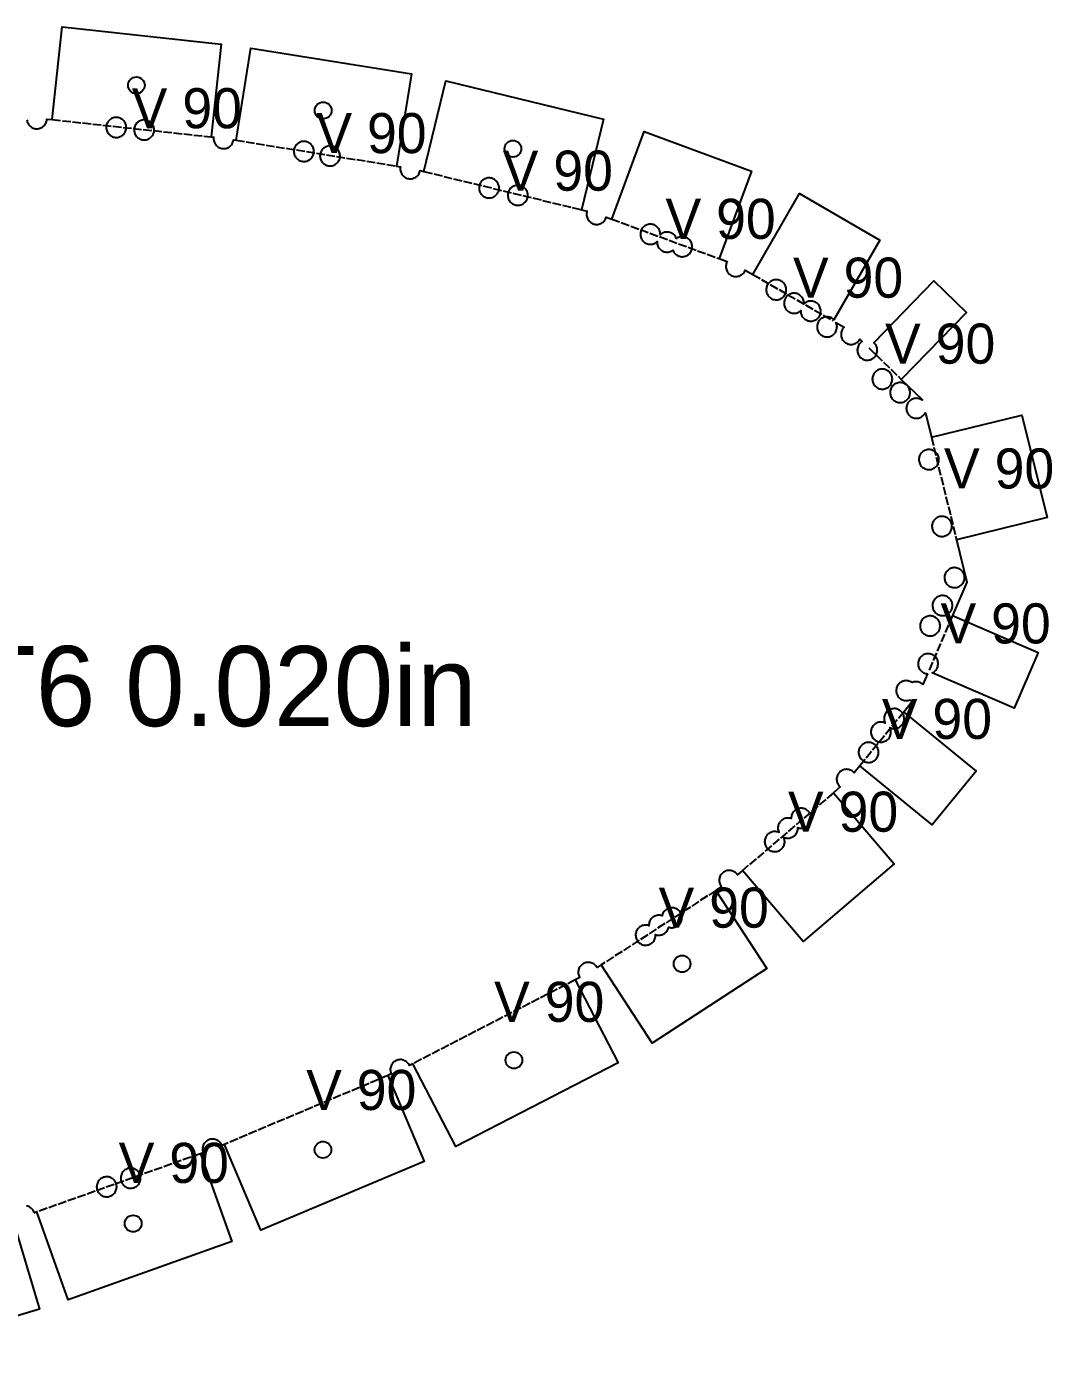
# Model space of a CAD drawing. Header units: millimetres. Extents: x 0 to 2467, y 0 to 1219.
# Drawn here: x 1700.4 to 1853.9, y 741.6 to 943.1 of the extents above; entities that cross this region are included whole.
import ezdxf

# ---------------------------------------------------------------- set-up
doc = ezdxf.new("R2010")
doc.units = ezdxf.units.MM
doc.linetypes.add('DASHED', pattern=[1.524, 1.27, -0.254])
for name, color, linetype in [('CUT', 7, 'CONTINUOUS'), ('ETCH', 8, 'CONTINUOUS'), ('HOLE', 6, 'CONTINUOUS'), ('VALLEY', 1, 'DASHED')]:
    doc.layers.add(name, color=color, linetype=linetype)

msp = doc.modelspace()

# ---------------------------------------------------------------- linework, layer by layer
at = {"layer": 'CUT'}
for points in [[(1700.38, 929.14), (1700.4, 928.99), (1700.44, 928.85), (1700.49, 928.71), (1700.55, 928.58), (1700.63, 928.45), (1700.72, 928.34), (1700.82, 928.23), (1700.93, 928.13), (1701.05, 928.05), (1701.18, 927.97), (1701.31, 927.91), (1701.45, 927.86), (1701.59, 927.83), (1701.74, 927.81), (1701.89, 927.81), (1702.03, 927.81), (1702.18, 927.84), (1702.32, 927.88), (1702.46, 927.93), (1702.59, 927.99), (1702.72, 928.07), (1702.83, 928.16), (1702.94, 928.26), (1703.04, 928.37), (1703.12, 928.49), (1703.2, 928.62), (1703.26, 928.75), (1703.31, 928.89), (1703.34, 929.03), (1703.36, 929.18), (1703.36, 929.27), (1704.17, 929.18), (1705.68, 943.07), (1729.48, 940.48), (1727.97, 926.59), (1728.35, 926.55), (1728.34, 926.47), (1728.33, 926.32), (1728.34, 926.18), (1728.37, 926.03), (1728.41, 925.89), (1728.46, 925.75), (1728.52, 925.62), (1728.6, 925.49), (1728.69, 925.38), (1728.79, 925.27), (1728.9, 925.17), (1729.02, 925.08), (1729.15, 925.01), (1729.28, 924.95), (1729.42, 924.9), (1729.56, 924.87), (1729.71, 924.85), (1729.86, 924.84), (1730, 924.85), (1730.15, 924.88), (1730.29, 924.91), (1730.43, 924.97), (1730.56, 925.03), (1730.69, 925.11), (1730.8, 925.2), (1730.91, 925.3), (1731.01, 925.41), (1731.09, 925.53), (1731.17, 925.65), (1731.23, 925.79), (1731.28, 925.93), (1731.31, 926.07), (1731.32, 926.15), (1731.7, 926.09), (1733.92, 939.89), (1757.95, 936.02), (1755.73, 922.23), (1756.31, 922.13), (1756.3, 922.09), (1756.28, 921.94), (1756.28, 921.79), (1756.29, 921.65), (1756.31, 921.5), (1756.35, 921.36), (1756.4, 921.22), (1756.46, 921.09), (1756.54, 920.96), (1756.63, 920.85), (1756.73, 920.74), (1756.84, 920.64), (1756.96, 920.55), (1757.09, 920.48), (1757.22, 920.42), (1757.36, 920.37), (1757.51, 920.34), (1757.65, 920.32), (1757.8, 920.31), (1757.95, 920.32), (1758.09, 920.35), (1758.23, 920.38), (1758.37, 920.44), (1758.5, 920.5), (1758.63, 920.58), (1758.75, 920.67), (1758.85, 920.77), (1758.95, 920.88), (1759.04, 921), (1759.11, 921.12), (1759.17, 921.26), (1759.22, 921.4), (1759.25, 921.54), (1759.83, 921.4), (1763.12, 934.98), (1786.72, 929.25), (1783.42, 915.67), (1784.26, 915.47), (1784.24, 915.4), (1784.21, 915.25), (1784.19, 915.11), (1784.18, 914.96), (1784.19, 914.81), (1784.22, 914.67), (1784.25, 914.53), (1784.3, 914.39), (1784.37, 914.26), (1784.45, 914.13), (1784.54, 914.01), (1784.64, 913.91), (1784.75, 913.81), (1784.87, 913.72), (1784.99, 913.65), (1785.13, 913.59), (1785.27, 913.54), (1785.41, 913.51), (1785.56, 913.49), (1785.7, 913.48), (1785.85, 913.49), (1786, 913.51), (1786.14, 913.55), (1786.28, 913.6), (1786.41, 913.67), (1786.53, 913.75), (1786.65, 913.83), (1786.76, 913.94), (1786.85, 914.05), (1786.94, 914.17), (1787.01, 914.29), (1787.08, 914.43), (1787.12, 914.57), (1787.13, 914.59), (1787.94, 914.29), (1792.78, 927.4), (1808.87, 921.46), (1804.03, 908.36), (1805.23, 907.91), (1805.21, 907.87), (1805.14, 907.73), (1805.1, 907.59), (1805.06, 907.45), (1805.04, 907.3), (1805.04, 907.16), (1805.05, 907.01), (1805.07, 906.87), (1805.11, 906.72), (1805.16, 906.58), (1805.23, 906.45), (1805.3, 906.33), (1805.39, 906.21), (1805.49, 906.1), (1805.6, 906.01), (1805.72, 905.92), (1805.85, 905.85), (1805.98, 905.78), (1806.12, 905.74), (1806.27, 905.7), (1806.41, 905.68), (1806.56, 905.68), (1806.71, 905.69), (1806.85, 905.71), (1806.99, 905.75), (1807.13, 905.8), (1807.26, 905.87), (1807.39, 905.94), (1807.51, 906.03), (1807.61, 906.13), (1807.71, 906.24), (1807.8, 906.36), (1807.87, 906.49), (1807.93, 906.62), (1807.94, 906.64), (1809.05, 906), (1816.04, 918.1), (1828.1, 911.13), (1821.22, 899.21), (1821.22, 899.21), (1821.11, 899.31), (1820.99, 899.39), (1820.86, 899.47), (1820.73, 899.53), (1820.59, 899.58), (1820.45, 899.61), (1820.3, 899.63), (1820.15, 899.64), (1820.01, 899.63), (1819.86, 899.6), (1819.72, 899.57), (1819.58, 899.51), (1819.45, 899.45), (1819.32, 899.37), (1819.21, 899.28), (1819.1, 899.18), (1819, 899.07), (1818.92, 898.95), (1818.84, 898.82), (1818.78, 898.69), (1818.73, 898.55), (1818.7, 898.41), (1818.68, 898.26), (1818.68, 898.12), (1818.68, 897.97), (1818.71, 897.82), (1818.75, 897.68), (1818.8, 897.54), (1818.86, 897.41), (1818.94, 897.29), (1819.03, 897.17), (1819.13, 897.06), (1819.24, 896.96), (1819.36, 896.88), (1819.49, 896.8), (1819.62, 896.74), (1819.76, 896.69), (1819.9, 896.66), (1820.05, 896.64), (1820.2, 896.64), (1820.34, 896.65), (1820.49, 896.67), (1820.63, 896.71), (1820.77, 896.76), (1820.9, 896.82), (1821.03, 896.9), (1821.14, 896.99), (1821.25, 897.09), (1821.35, 897.2), (1821.43, 897.32), (1821.51, 897.45), (1821.57, 897.58), (1821.62, 897.72), (1821.65, 897.86), (1821.67, 898.01), (1821.68, 898.16), (1821.67, 898.3), (1821.64, 898.45), (1821.6, 898.59), (1821.55, 898.73), (1821.52, 898.79), (1822.74, 898.09), (1822.7, 898.06), (1822.61, 897.95), (1822.52, 897.83), (1822.45, 897.7), (1822.39, 897.57), (1822.34, 897.43), (1822.3, 897.28), (1822.29, 897.14), (1822.28, 896.99), (1822.29, 896.85), (1822.31, 896.7), (1822.35, 896.56), (1822.4, 896.42), (1822.47, 896.29), (1822.54, 896.16), (1822.63, 896.05), (1822.73, 895.94), (1822.84, 895.84), (1822.96, 895.75), (1823.09, 895.68), (1823.23, 895.62), (1823.36, 895.57), (1823.51, 895.54), (1823.65, 895.52), (1823.8, 895.51), (1823.95, 895.52), (1824.09, 895.55), (1824.24, 895.58), (1824.37, 895.64), (1824.51, 895.7), (1824.63, 895.78), (1824.75, 895.87), (1824.86, 895.97), (1824.95, 896.08), (1825.04, 896.2), (1825.1, 896.3), (1825.46, 895.95), (1825.36, 895.88), (1825.24, 895.8), (1825.13, 895.7), (1825.04, 895.58), (1824.95, 895.47), (1824.88, 895.34), (1824.82, 895.2), (1824.77, 895.06), (1824.73, 894.92), (1824.72, 894.78), (1824.71, 894.63), (1824.72, 894.48), (1824.74, 894.34), (1824.78, 894.19), (1824.83, 894.06), (1824.9, 893.92), (1824.97, 893.8), (1825.06, 893.68), (1825.16, 893.57), (1825.27, 893.48), (1825.39, 893.39), (1825.52, 893.32), (1825.66, 893.26), (1825.79, 893.21), (1825.94, 893.17), (1826.08, 893.15), (1826.23, 893.15), (1826.38, 893.16), (1826.52, 893.18), (1826.67, 893.22), (1826.8, 893.27), (1826.94, 893.34), (1827.06, 893.41), (1827.18, 893.5), (1827.29, 893.6), (1827.38, 893.71), (1827.47, 893.83), (1827.54, 893.96), (1827.6, 894.09), (1827.65, 894.23), (1827.69, 894.38), (1827.7, 894.52), (1827.71, 894.67), (1827.7, 894.82), (1827.68, 894.96), (1827.64, 895.1), (1827.59, 895.24), (1827.52, 895.37), (1827.45, 895.5), (1827.36, 895.62), (1827.26, 895.72), (1827.2, 895.77), (1836.18, 905.01), (1841.04, 900.29), (1831.3, 890.27), (1834.42, 887.24), (1834.45, 887.14), (1834.37, 887.2), (1834.24, 887.27), (1834.11, 887.33), (1833.97, 887.38), (1833.83, 887.41), (1833.68, 887.43), (1833.53, 887.44), (1833.39, 887.43), (1833.24, 887.4), (1833.1, 887.37), (1832.96, 887.31), (1832.83, 887.25), (1832.7, 887.17), (1832.59, 887.08), (1832.48, 886.98), (1832.38, 886.87), (1832.3, 886.75), (1832.22, 886.63), (1832.16, 886.49), (1832.11, 886.35), (1832.08, 886.21), (1832.06, 886.06), (1832.05, 885.92), (1832.06, 885.77), (1832.09, 885.62), (1832.12, 885.48), (1832.18, 885.34), (1832.24, 885.21), (1832.32, 885.09), (1832.41, 884.97), (1832.51, 884.86), (1832.62, 884.76), (1832.74, 884.68), (1832.87, 884.6), (1833, 884.54), (1833.14, 884.5), (1833.28, 884.46), (1833.43, 884.44), (1833.57, 884.44), (1833.72, 884.45), (1833.87, 884.47), (1834.01, 884.51), (1834.15, 884.56), (1834.28, 884.62), (1834.4, 884.7), (1834.52, 884.79), (1834.63, 884.89), (1834.73, 885), (1834.81, 885.12), (1834.89, 885.25), (1834.9, 885.28), (1835.8, 881.6), (1849.37, 884.93), (1853.14, 869.58), (1839.57, 866.25), (1841.12, 859.91), (1838.97, 854.91), (1851.8, 849.38), (1848.2, 841.01), (1835.92, 846.3), (1836.04, 846.36), (1836.17, 846.44), (1836.29, 846.53), (1836.39, 846.63), (1836.49, 846.74), (1836.58, 846.86), (1836.65, 846.98), (1836.71, 847.12), (1836.76, 847.26), (1836.79, 847.4), (1836.81, 847.55), (1836.82, 847.69), (1836.81, 847.84), (1836.78, 847.99), (1836.75, 848.13), (1836.7, 848.27), (1836.63, 848.4), (1836.55, 848.52), (1836.46, 848.64), (1836.36, 848.75), (1836.25, 848.84), (1836.13, 848.93), (1836.01, 849), (1835.87, 849.07), (1835.73, 849.11), (1835.59, 849.15), (1835.44, 849.17), (1835.3, 849.17), (1835.15, 849.16), (1835, 849.14), (1834.86, 849.1), (1834.72, 849.05), (1834.59, 848.99), (1834.47, 848.91), (1834.35, 848.82), (1834.24, 848.72), (1834.14, 848.61), (1834.06, 848.49), (1833.98, 848.36), (1833.92, 848.23), (1833.88, 848.09), (1833.84, 847.94), (1833.82, 847.8), (1833.82, 847.65), (1833.83, 847.5), (1833.85, 847.36), (1833.89, 847.22), (1833.94, 847.08), (1834, 846.95), (1834.08, 846.82), (1834.17, 846.7), (1834.27, 846.6), (1834.38, 846.5), (1834.5, 846.41), (1834.63, 846.34), (1834.76, 846.28), (1834.9, 846.23), (1835.05, 846.2), (1835.19, 846.18), (1835.21, 846.18), (1834.53, 844.59), (1834.45, 844.66), (1834.33, 844.74), (1834.2, 844.82), (1834.07, 844.88), (1833.93, 844.93), (1833.79, 844.96), (1833.64, 844.98), (1833.49, 844.99), (1833.35, 844.98), (1833.2, 844.95), (1833.06, 844.92), (1832.92, 844.86), (1832.92, 844.86), (1832.85, 844.91), (1832.72, 844.98), (1832.59, 845.04), (1832.45, 845.09), (1832.31, 845.13), (1832.16, 845.14), (1832.01, 845.15), (1831.87, 845.14), (1831.72, 845.12), (1831.58, 845.08), (1831.44, 845.03), (1831.31, 844.96), (1831.18, 844.89), (1831.07, 844.8), (1830.96, 844.7), (1830.86, 844.59), (1830.78, 844.47), (1830.7, 844.34), (1830.64, 844.2), (1830.59, 844.07), (1830.56, 843.92), (1830.54, 843.78), (1830.53, 843.63), (1830.54, 843.48), (1830.57, 843.34), (1830.6, 843.19), (1830.66, 843.06), (1830.72, 842.92), (1830.8, 842.8), (1830.89, 842.68), (1830.99, 842.57), (1831.1, 842.48), (1831.22, 842.39), (1831.35, 842.32), (1831.48, 842.26), (1831.62, 842.21), (1831.76, 842.18), (1831.91, 842.16), (1832.05, 842.15), (1832.2, 842.16), (1832.35, 842.18), (1832.49, 842.22), (1832.63, 842.27), (1832.63, 842.28), (1832.7, 842.23), (1832.83, 842.15), (1832.96, 842.09), (1833, 842.08), (1831.67, 840.44), (1842.49, 831.6), (1835.92, 823.56), (1825.1, 832.39), (1824.25, 831.35), (1824.16, 831.44), (1824.05, 831.54), (1823.93, 831.63), (1823.81, 831.7), (1823.67, 831.76), (1823.53, 831.81), (1823.39, 831.84), (1823.24, 831.86), (1823.1, 831.87), (1822.95, 831.86), (1822.8, 831.84), (1822.66, 831.8), (1822.52, 831.75), (1822.39, 831.68), (1822.27, 831.6), (1822.15, 831.52), (1822.04, 831.41), (1821.95, 831.3), (1821.86, 831.18), (1821.79, 831.06), (1821.72, 830.92), (1821.68, 830.78), (1821.64, 830.64), (1821.62, 830.5), (1821.62, 830.35), (1821.63, 830.2), (1821.65, 830.06), (1821.69, 829.91), (1821.74, 829.78), (1821.8, 829.64), (1821.88, 829.52), (1821.97, 829.4), (1822.07, 829.29), (1822.16, 829.22), (1821.14, 828.34), (1830.22, 817.72), (1816.6, 806.09), (1807.52, 816.7), (1806.78, 816.06), (1806.77, 816.07), (1806.68, 816.19), (1806.58, 816.29), (1806.47, 816.39), (1806.35, 816.48), (1806.22, 816.55), (1806.09, 816.61), (1805.95, 816.66), (1805.81, 816.69), (1805.66, 816.71), (1805.52, 816.72), (1805.37, 816.71), (1805.22, 816.69), (1805.08, 816.65), (1804.94, 816.6), (1804.81, 816.53), (1804.69, 816.45), (1804.57, 816.37), (1804.46, 816.27), (1804.36, 816.15), (1804.28, 816.04), (1804.2, 815.91), (1804.14, 815.77), (1804.1, 815.63), (1804.06, 815.49), (1804.04, 815.35), (1804.04, 815.2), (1804.05, 815.05), (1804.07, 814.91), (1804.11, 814.76), (1804.16, 814.63), (1804.22, 814.49), (1804.3, 814.37), (1804.38, 814.27), (1803.55, 813.73), (1811.16, 802.02), (1793.98, 790.86), (1786.37, 802.57), (1785.74, 802.17), (1785.74, 802.17), (1785.66, 802.3), (1785.57, 802.41), (1785.47, 802.52), (1785.36, 802.62), (1785.24, 802.71), (1785.12, 802.78), (1784.98, 802.84), (1784.84, 802.89), (1784.7, 802.92), (1784.55, 802.94), (1784.41, 802.95), (1784.26, 802.94), (1784.11, 802.91), (1783.97, 802.88), (1783.83, 802.82), (1783.7, 802.76), (1783.58, 802.68), (1783.46, 802.59), (1783.35, 802.49), (1783.25, 802.38), (1783.17, 802.26), (1783.09, 802.14), (1783.03, 802), (1782.99, 801.86), (1782.95, 801.72), (1782.93, 801.57), (1782.93, 801.43), (1782.94, 801.28), (1782.96, 801.13), (1783, 800.99), (1783.05, 800.85), (1783.11, 800.72), (1783.15, 800.66), (1782.49, 800.32), (1788.9, 787.91), (1764.58, 775.35), (1758.17, 787.76), (1757.66, 787.5), (1757.6, 787.61), (1757.52, 787.73), (1757.44, 787.85), (1757.33, 787.96), (1757.22, 788.06), (1757.11, 788.14), (1756.98, 788.22), (1756.84, 788.28), (1756.7, 788.32), (1756.56, 788.36), (1756.42, 788.38), (1756.27, 788.38), (1756.12, 788.37), (1755.98, 788.35), (1755.83, 788.31), (1755.7, 788.26), (1755.56, 788.2), (1755.44, 788.12), (1755.32, 788.03), (1755.21, 787.93), (1755.12, 787.82), (1755.03, 787.7), (1754.96, 787.57), (1754.9, 787.44), (1754.85, 787.3), (1754.81, 787.16), (1754.79, 787.01), (1754.79, 786.86), (1754.8, 786.72), (1754.82, 786.57), (1754.86, 786.43), (1754.91, 786.29), (1754.94, 786.23), (1754.41, 786), (1759.84, 773.13), (1735.4, 762.82), (1729.97, 775.69), (1729.57, 775.52), (1729.55, 775.58), (1729.49, 775.71), (1729.41, 775.84), (1729.32, 775.95), (1729.22, 776.06), (1729.11, 776.16), (1728.99, 776.25), (1728.86, 776.32), (1728.73, 776.38), (1728.59, 776.43), (1728.44, 776.46), (1728.3, 776.48), (1728.15, 776.49), (1728, 776.48), (1727.86, 776.45), (1727.72, 776.42), (1727.58, 776.36), (1727.58, 776.36), (1727.45, 776.3), (1727.32, 776.22), (1727.2, 776.13), (1727.1, 776.03), (1727, 775.92), (1726.91, 775.8), (1726.84, 775.68), (1726.78, 775.54), (1726.73, 775.4), (1726.7, 775.26), (1726.68, 775.11), (1726.67, 774.97), (1726.68, 774.82), (1726.71, 774.67), (1726.74, 774.53), (1726.78, 774.43), (1726.37, 774.29), (1731.06, 761.13), (1706.54, 752.4), (1701.86, 765.56), (1701.5, 765.43), (1701.44, 765.57), (1701.38, 765.7), (1701.3, 765.83), (1701.21, 765.94), (1701.11, 766.05), (1701, 766.15), (1700.88, 766.23), (1700.76, 766.31), (1700.62, 766.37), (1700.48, 766.42), (1700.34, 766.45)], [(1698.27, 764.39), (1702.28, 751), (1670.75, 741.58)]]:
    msp.add_lwpolyline(points, dxfattribs=at)
for points in [[(1714.49, 926.7), (1714.61, 926.78), (1714.73, 926.87), (1714.84, 926.97), (1714.94, 927.08), (1715.02, 927.2), (1715.1, 927.32), (1715.16, 927.46), (1715.21, 927.6), (1715.24, 927.74), (1715.26, 927.89), (1715.26, 928.03), (1715.25, 928.18), (1715.23, 928.33), (1715.19, 928.47), (1715.14, 928.61), (1715.08, 928.74), (1715, 928.86), (1714.91, 928.98), (1714.81, 929.09), (1714.7, 929.19), (1714.58, 929.27), (1714.45, 929.35), (1714.32, 929.41), (1714.18, 929.45), (1714.04, 929.49), (1713.89, 929.51), (1713.74, 929.51), (1713.6, 929.5), (1713.45, 929.48), (1713.31, 929.44), (1713.17, 929.39), (1713.04, 929.33), (1712.91, 929.25), (1712.8, 929.16), (1712.69, 929.06), (1712.59, 928.95), (1712.51, 928.83), (1712.43, 928.7), (1712.37, 928.57), (1712.32, 928.43), (1712.29, 928.28), (1712.27, 928.14), (1712.26, 927.99), (1712.27, 927.84), (1712.3, 927.7), (1712.33, 927.56), (1712.39, 927.42), (1712.45, 927.29), (1712.53, 927.16), (1712.62, 927.04), (1712.72, 926.94), (1712.83, 926.84), (1712.95, 926.75), (1713.08, 926.68), (1713.21, 926.62), (1713.35, 926.57), (1713.49, 926.54), (1713.64, 926.52), (1713.78, 926.51), (1713.93, 926.52), (1714.08, 926.55), (1714.22, 926.58), (1714.36, 926.63), (1714.49, 926.7)], [(1719.11, 926.7), (1719.2, 926.82), (1719.27, 926.95), (1719.33, 927.08), (1719.38, 927.22), (1719.41, 927.36), (1719.43, 927.51), (1719.44, 927.66), (1719.43, 927.8), (1719.4, 927.95), (1719.37, 928.09), (1719.31, 928.23), (1719.25, 928.36), (1719.17, 928.49), (1719.08, 928.6), (1718.98, 928.71), (1718.87, 928.81), (1718.75, 928.89), (1718.63, 928.97), (1718.49, 929.03), (1718.35, 929.08), (1718.21, 929.11), (1718.06, 929.13), (1717.92, 929.14), (1717.77, 929.13), (1717.62, 929.1), (1717.48, 929.07), (1717.34, 929.01), (1717.21, 928.95), (1717.09, 928.87), (1716.97, 928.78), (1716.86, 928.68), (1716.76, 928.57), (1716.68, 928.45), (1716.6, 928.32), (1716.54, 928.19), (1716.5, 928.05), (1716.46, 927.91), (1716.44, 927.76), (1716.44, 927.62), (1716.45, 927.47), (1716.47, 927.32), (1716.51, 927.18), (1716.56, 927.04), (1716.62, 926.91), (1716.7, 926.79), (1716.79, 926.67), (1716.89, 926.56), (1717, 926.46), (1717.12, 926.38), (1717.25, 926.3), (1717.38, 926.24), (1717.52, 926.19), (1717.66, 926.16), (1717.81, 926.14), (1717.96, 926.14), (1718.1, 926.15), (1718.25, 926.17), (1718.39, 926.21), (1718.53, 926.26), (1718.66, 926.32), (1718.79, 926.4), (1718.9, 926.49), (1719.01, 926.59), (1719.11, 926.7)], [(1742.82, 923.26), (1742.92, 923.36), (1743.02, 923.48), (1743.11, 923.59), (1743.18, 923.72), (1743.24, 923.86), (1743.29, 924), (1743.32, 924.14), (1743.34, 924.28), (1743.35, 924.43), (1743.34, 924.58), (1743.32, 924.72), (1743.28, 924.87), (1743.23, 925), (1743.16, 925.14), (1743.08, 925.26), (1742.99, 925.38), (1742.89, 925.49), (1742.78, 925.58), (1742.66, 925.67), (1742.54, 925.74), (1742.4, 925.8), (1742.26, 925.85), (1742.12, 925.89), (1741.97, 925.91), (1741.83, 925.91), (1741.68, 925.9), (1741.54, 925.88), (1741.39, 925.84), (1741.26, 925.79), (1741.12, 925.72), (1741, 925.65), (1740.88, 925.56), (1740.77, 925.46), (1740.68, 925.35), (1740.59, 925.23), (1740.52, 925.1), (1740.45, 924.97), (1740.41, 924.83), (1740.37, 924.68), (1740.35, 924.54), (1740.35, 924.39), (1740.36, 924.24), (1740.38, 924.1), (1740.42, 923.96), (1740.47, 923.82), (1740.54, 923.69), (1740.61, 923.56), (1740.7, 923.44), (1740.8, 923.34), (1740.91, 923.24), (1741.03, 923.15), (1741.16, 923.08), (1741.29, 923.02), (1741.43, 922.97), (1741.58, 922.94), (1741.72, 922.92), (1741.87, 922.91), (1742.02, 922.92), (1742.16, 922.94), (1742.3, 922.98), (1742.44, 923.03), (1742.57, 923.1), (1742.7, 923.18), (1742.82, 923.26)], [(1747.16, 923.19), (1747.21, 923.33), (1747.24, 923.47), (1747.26, 923.62), (1747.26, 923.77), (1747.25, 923.91), (1747.23, 924.06), (1747.19, 924.2), (1747.14, 924.34), (1747.08, 924.47), (1747, 924.6), (1746.91, 924.71), (1746.81, 924.82), (1746.7, 924.92), (1746.58, 925), (1746.45, 925.08), (1746.32, 925.14), (1746.18, 925.19), (1746.04, 925.22), (1745.89, 925.24), (1745.74, 925.25), (1745.6, 925.24), (1745.45, 925.21), (1745.31, 925.18), (1745.17, 925.12), (1745.04, 925.06), (1744.91, 924.98), (1744.8, 924.89), (1744.69, 924.79), (1744.59, 924.68), (1744.51, 924.56), (1744.43, 924.43), (1744.37, 924.3), (1744.32, 924.16), (1744.29, 924.02), (1744.27, 923.87), (1744.26, 923.73), (1744.27, 923.58), (1744.3, 923.43), (1744.33, 923.29), (1744.39, 923.15), (1744.45, 923.02), (1744.53, 922.9), (1744.62, 922.78), (1744.72, 922.67), (1744.83, 922.57), (1744.95, 922.49), (1745.08, 922.41), (1745.21, 922.35), (1745.35, 922.3), (1745.49, 922.27), (1745.64, 922.25), (1745.78, 922.25), (1745.93, 922.26), (1746.08, 922.28), (1746.22, 922.32), (1746.36, 922.37), (1746.49, 922.43), (1746.61, 922.51), (1746.73, 922.6), (1746.84, 922.7), (1746.94, 922.81), (1747.02, 922.93), (1747.1, 923.06), (1747.16, 923.19)], [(1770.84, 918.13), (1770.91, 918.26), (1770.97, 918.39), (1771.02, 918.53), (1771.05, 918.68), (1771.07, 918.82), (1771.08, 918.97), (1771.07, 919.12), (1771.04, 919.26), (1771.01, 919.4), (1770.95, 919.54), (1770.89, 919.67), (1770.81, 919.8), (1770.72, 919.92), (1770.62, 920.02), (1770.51, 920.12), (1770.39, 920.21), (1770.27, 920.28), (1770.13, 920.34), (1769.99, 920.39), (1769.85, 920.42), (1769.7, 920.44), (1769.56, 920.45), (1769.41, 920.44), (1769.26, 920.41), (1769.12, 920.38), (1768.98, 920.33), (1768.85, 920.26), (1768.73, 920.18), (1768.61, 920.09), (1768.5, 919.99), (1768.4, 919.88), (1768.32, 919.76), (1768.24, 919.64), (1768.18, 919.5), (1768.14, 919.36), (1768.1, 919.22), (1768.08, 919.07), (1768.08, 918.93), (1768.09, 918.78), (1768.11, 918.63), (1768.15, 918.49), (1768.2, 918.35), (1768.26, 918.22), (1768.34, 918.1), (1768.43, 917.98), (1768.53, 917.87), (1768.64, 917.78), (1768.76, 917.69), (1768.89, 917.62), (1769.02, 917.55), (1769.16, 917.51), (1769.3, 917.47), (1769.45, 917.45), (1769.6, 917.45), (1769.74, 917.46), (1769.89, 917.48), (1770.03, 917.52), (1770.17, 917.57), (1770.3, 917.63), (1770.43, 917.71), (1770.54, 917.8), (1770.65, 917.9), (1770.75, 918.01), (1770.84, 918.13)], [(1775.38, 917.72), (1775.38, 917.87), (1775.37, 918.01), (1775.35, 918.16), (1775.31, 918.3), (1775.26, 918.44), (1775.2, 918.57), (1775.12, 918.7), (1775.03, 918.81), (1774.93, 918.92), (1774.82, 919.02), (1774.7, 919.11), (1774.57, 919.18), (1774.44, 919.24), (1774.3, 919.29), (1774.16, 919.32), (1774.01, 919.34), (1773.86, 919.35), (1773.72, 919.34), (1773.57, 919.31), (1773.43, 919.28), (1773.29, 919.22), (1773.16, 919.16), (1773.03, 919.08), (1772.92, 918.99), (1772.81, 918.89), (1772.71, 918.78), (1772.62, 918.66), (1772.55, 918.54), (1772.49, 918.4), (1772.44, 918.26), (1772.41, 918.12), (1772.39, 917.97), (1772.38, 917.83), (1772.39, 917.68), (1772.42, 917.53), (1772.45, 917.39), (1772.51, 917.25), (1772.57, 917.12), (1772.65, 917), (1772.74, 916.88), (1772.84, 916.77), (1772.95, 916.67), (1773.07, 916.59), (1773.19, 916.51), (1773.33, 916.45), (1773.47, 916.41), (1773.61, 916.37), (1773.76, 916.35), (1773.9, 916.35), (1774.05, 916.36), (1774.2, 916.38), (1774.34, 916.42), (1774.48, 916.47), (1774.61, 916.53), (1774.73, 916.61), (1774.85, 916.7), (1774.96, 916.8), (1775.06, 916.91), (1775.14, 917.03), (1775.22, 917.16), (1775.28, 917.29), (1775.32, 917.43), (1775.36, 917.57), (1775.38, 917.72)], [(1799.05, 911.54), (1798.91, 911.59), (1798.77, 911.62), (1798.62, 911.64), (1798.47, 911.65), (1798.33, 911.64), (1798.18, 911.61), (1798.04, 911.58), (1797.9, 911.52), (1797.77, 911.46), (1797.64, 911.38), (1797.63, 911.37), (1797.61, 911.43), (1797.55, 911.56), (1797.47, 911.69), (1797.38, 911.8), (1797.28, 911.91), (1797.17, 912.01), (1797.05, 912.09), (1796.92, 912.17), (1796.79, 912.23), (1796.65, 912.28), (1796.51, 912.31), (1796.36, 912.33), (1796.21, 912.34), (1796.07, 912.33), (1795.92, 912.3), (1795.78, 912.26), (1795.64, 912.21), (1795.51, 912.15), (1795.38, 912.07), (1795.27, 911.98), (1795.22, 911.94), (1795.23, 912.03), (1795.22, 912.18), (1795.19, 912.33), (1795.16, 912.47), (1795.1, 912.61), (1795.04, 912.74), (1794.96, 912.86), (1794.87, 912.98), (1794.77, 913.09), (1794.66, 913.19), (1794.54, 913.27), (1794.42, 913.35), (1794.28, 913.41), (1794.14, 913.45), (1794, 913.49), (1793.85, 913.51), (1793.71, 913.51), (1793.56, 913.5), (1793.41, 913.48), (1793.27, 913.44), (1793.13, 913.39), (1793, 913.33), (1792.88, 913.25), (1792.76, 913.16), (1792.65, 913.06), (1792.55, 912.95), (1792.47, 912.83), (1792.39, 912.7), (1792.33, 912.57), (1792.29, 912.43), (1792.25, 912.28), (1792.23, 912.14), (1792.23, 911.99), (1792.24, 911.84), (1792.26, 911.7), (1792.3, 911.56), (1792.35, 911.42), (1792.41, 911.29), (1792.49, 911.16), (1792.58, 911.04), (1792.68, 910.94), (1792.79, 910.84), (1792.91, 910.75), (1793.04, 910.68), (1793.17, 910.62), (1793.31, 910.57), (1793.45, 910.54), (1793.6, 910.52), (1793.75, 910.51), (1793.89, 910.52), (1794.04, 910.55), (1794.18, 910.58), (1794.32, 910.63), (1794.45, 910.7), (1794.58, 910.78), (1794.69, 910.87), (1794.74, 910.91), (1794.74, 910.81), (1794.74, 910.67), (1794.77, 910.52), (1794.81, 910.38), (1794.86, 910.24), (1794.92, 910.11), (1795, 909.98), (1795.09, 909.87), (1795.19, 909.76), (1795.3, 909.66), (1795.42, 909.58), (1795.55, 909.5), (1795.68, 909.44), (1795.82, 909.39), (1795.96, 909.36), (1796.11, 909.34), (1796.26, 909.34), (1796.4, 909.34), (1796.55, 909.37), (1796.69, 909.41), (1796.83, 909.46), (1796.96, 909.52), (1797.09, 909.6), (1797.1, 909.61), (1797.12, 909.55), (1797.18, 909.42), (1797.26, 909.3), (1797.35, 909.18), (1797.45, 909.07), (1797.56, 908.97), (1797.68, 908.89), (1797.81, 908.81), (1797.94, 908.75), (1798.08, 908.71), (1798.22, 908.67), (1798.37, 908.65), (1798.51, 908.65), (1798.66, 908.66), (1798.81, 908.68), (1798.95, 908.72), (1799.09, 908.77), (1799.22, 908.83), (1799.34, 908.91), (1799.46, 909), (1799.57, 909.1), (1799.67, 909.21), (1799.75, 909.33), (1799.83, 909.46), (1799.89, 909.59), (1799.94, 909.73), (1799.97, 909.87), (1799.99, 910.02), (1799.99, 910.17), (1799.98, 910.31), (1799.96, 910.46), (1799.92, 910.6), (1799.87, 910.74), (1799.81, 910.87), (1799.73, 911), (1799.64, 911.11), (1799.54, 911.22), (1799.43, 911.32), (1799.31, 911.41), (1799.18, 911.48), (1799.05, 911.54)], [(1814.04, 904), (1814, 904.15), (1813.95, 904.29), (1813.89, 904.42), (1813.81, 904.54), (1813.72, 904.66), (1813.62, 904.77), (1813.51, 904.86), (1813.39, 904.95), (1813.26, 905.02), (1813.13, 905.09), (1812.99, 905.13), (1812.84, 905.17), (1812.7, 905.19), (1812.55, 905.19), (1812.41, 905.18), (1812.26, 905.16), (1812.12, 905.12), (1811.98, 905.07), (1811.85, 905), (1811.72, 904.93), (1811.61, 904.84), (1811.5, 904.74), (1811.4, 904.63), (1811.31, 904.51), (1811.24, 904.38), (1811.18, 904.25), (1811.13, 904.11), (1811.1, 903.96), (1811.08, 903.82), (1811.07, 903.67), (1811.08, 903.52), (1811.11, 903.38), (1811.14, 903.24), (1811.2, 903.1), (1811.26, 902.97), (1811.34, 902.84), (1811.43, 902.72), (1811.53, 902.62), (1811.64, 902.52), (1811.76, 902.43), (1811.88, 902.36), (1812.02, 902.3), (1812.16, 902.25), (1812.3, 902.22), (1812.45, 902.2), (1812.59, 902.19), (1812.74, 902.2), (1812.89, 902.22), (1813.03, 902.26), (1813.17, 902.31), (1813.3, 902.38), (1813.42, 902.46), (1813.54, 902.55), (1813.65, 902.65), (1813.75, 902.76), (1813.83, 902.88), (1813.91, 903), (1813.97, 903.14), (1814.01, 903.28), (1814.05, 903.42), (1814.07, 903.57), (1814.07, 903.71), (1814.06, 903.86), (1814.04, 904)], [(1817.87, 901.99), (1817.72, 902), (1817.58, 901.99), (1817.43, 901.97), (1817.29, 901.93), (1817.15, 901.88), (1817.02, 901.81), (1816.89, 901.73), (1816.78, 901.65), (1816.73, 901.6), (1816.74, 901.7), (1816.73, 901.84), (1816.7, 901.99), (1816.67, 902.13), (1816.61, 902.27), (1816.55, 902.4), (1816.47, 902.53), (1816.38, 902.64), (1816.28, 902.75), (1816.17, 902.85), (1816.05, 902.93), (1815.93, 903.01), (1815.79, 903.07), (1815.65, 903.12), (1815.51, 903.15), (1815.36, 903.17), (1815.22, 903.18), (1815.07, 903.17), (1814.92, 903.14), (1814.78, 903.11), (1814.64, 903.05), (1814.51, 902.99), (1814.39, 902.91), (1814.27, 902.82), (1814.16, 902.72), (1814.06, 902.61), (1813.98, 902.49), (1813.9, 902.36), (1813.84, 902.23), (1813.8, 902.09), (1813.76, 901.95), (1813.74, 901.8), (1813.74, 901.66), (1813.75, 901.51), (1813.77, 901.36), (1813.81, 901.22), (1813.86, 901.08), (1813.92, 900.95), (1814, 900.83), (1814.09, 900.71), (1814.19, 900.6), (1814.3, 900.5), (1814.42, 900.42), (1814.55, 900.34), (1814.68, 900.28), (1814.82, 900.23), (1814.96, 900.2), (1815.11, 900.18), (1815.26, 900.18), (1815.4, 900.19), (1815.55, 900.21), (1815.69, 900.25), (1815.83, 900.3), (1815.96, 900.36), (1816.09, 900.44), (1816.2, 900.53), (1816.25, 900.57), (1816.25, 900.48), (1816.25, 900.33), (1816.28, 900.19), (1816.32, 900.04), (1816.37, 899.91), (1816.43, 899.77), (1816.51, 899.65), (1816.6, 899.53), (1816.7, 899.42), (1816.81, 899.33), (1816.93, 899.24), (1817.06, 899.17), (1817.19, 899.11), (1817.33, 899.06), (1817.47, 899.02), (1817.62, 899), (1817.77, 899), (1817.91, 899.01), (1818.06, 899.03), (1818.2, 899.07), (1818.34, 899.12), (1818.47, 899.19), (1818.6, 899.26), (1818.71, 899.35), (1818.82, 899.45), (1818.92, 899.56), (1819, 899.68), (1819.08, 899.81), (1819.14, 899.94), (1819.19, 900.08), (1819.22, 900.23), (1819.24, 900.37), (1819.25, 900.52), (1819.24, 900.67), (1819.21, 900.81), (1819.17, 900.95), (1819.12, 901.09), (1819.06, 901.22), (1818.98, 901.35), (1818.89, 901.47), (1818.79, 901.57), (1818.68, 901.67), (1818.56, 901.76), (1818.43, 901.83), (1818.3, 901.89), (1818.16, 901.94), (1818.02, 901.97), (1817.87, 901.99)], [(1829.96, 890.34), (1829.95, 890.48), (1829.93, 890.63), (1829.89, 890.77), (1829.84, 890.91), (1829.77, 891.04), (1829.7, 891.17), (1829.61, 891.28), (1829.51, 891.39), (1829.4, 891.49), (1829.28, 891.57), (1829.15, 891.65), (1829.01, 891.71), (1828.88, 891.76), (1828.73, 891.79), (1828.59, 891.81), (1828.44, 891.82), (1828.29, 891.81), (1828.15, 891.78), (1828, 891.74), (1827.87, 891.69), (1827.73, 891.63), (1827.61, 891.55), (1827.49, 891.46), (1827.38, 891.36), (1827.29, 891.25), (1827.2, 891.13), (1827.13, 891), (1827.07, 890.87), (1827.02, 890.73), (1826.98, 890.59), (1826.97, 890.44), (1826.96, 890.29), (1826.97, 890.15), (1826.99, 890), (1827.03, 889.86), (1827.08, 889.72), (1827.15, 889.59), (1827.22, 889.46), (1827.31, 889.35), (1827.41, 889.24), (1827.52, 889.14), (1827.64, 889.06), (1827.77, 888.98), (1827.91, 888.92), (1828.04, 888.87), (1828.19, 888.84), (1828.33, 888.82), (1828.48, 888.82), (1828.63, 888.82), (1828.77, 888.85), (1828.92, 888.89), (1829.05, 888.94), (1829.19, 889), (1829.31, 889.08), (1829.43, 889.17), (1829.54, 889.27), (1829.63, 889.38), (1829.72, 889.5), (1829.79, 889.63), (1829.85, 889.76), (1829.9, 889.9), (1829.93, 890.04), (1829.95, 890.19), (1829.96, 890.34)], [(1832.27, 889.27), (1832.17, 889.38), (1832.06, 889.47), (1831.94, 889.56), (1831.81, 889.63), (1831.68, 889.69), (1831.54, 889.74), (1831.4, 889.78), (1831.25, 889.79), (1831.1, 889.8), (1830.96, 889.79), (1830.81, 889.77), (1830.67, 889.73), (1830.53, 889.68), (1830.4, 889.61), (1830.27, 889.54), (1830.16, 889.45), (1830.05, 889.35), (1829.95, 889.24), (1829.87, 889.12), (1829.79, 888.99), (1829.73, 888.85), (1829.68, 888.72), (1829.65, 888.57), (1829.63, 888.43), (1829.62, 888.28), (1829.63, 888.13), (1829.66, 887.99), (1829.69, 887.84), (1829.75, 887.71), (1829.81, 887.57), (1829.89, 887.45), (1829.98, 887.33), (1830.08, 887.22), (1830.19, 887.13), (1830.31, 887.04), (1830.44, 886.97), (1830.57, 886.91), (1830.71, 886.86), (1830.85, 886.82), (1831, 886.81), (1831.14, 886.8), (1831.29, 886.81), (1831.44, 886.83), (1831.58, 886.87), (1831.72, 886.92), (1831.85, 886.99), (1831.97, 887.06), (1832.09, 887.15), (1832.2, 887.25), (1832.3, 887.36), (1832.38, 887.48), (1832.46, 887.61), (1832.52, 887.75), (1832.57, 887.88), (1832.6, 888.03), (1832.62, 888.17), (1832.62, 888.32), (1832.61, 888.47), (1832.59, 888.61), (1832.55, 888.76), (1832.5, 888.89), (1832.44, 889.03), (1832.36, 889.15), (1832.27, 889.27)], [(1836.75, 878.99), (1836.67, 879.11), (1836.58, 879.23), (1836.48, 879.34), (1836.37, 879.43), (1836.25, 879.52), (1836.12, 879.59), (1835.99, 879.65), (1835.85, 879.7), (1835.71, 879.74), (1835.56, 879.76), (1835.42, 879.76), (1835.27, 879.75), (1835.12, 879.73), (1834.98, 879.69), (1834.84, 879.64), (1834.71, 879.57), (1834.59, 879.5), (1834.47, 879.41), (1834.36, 879.31), (1834.26, 879.2), (1834.18, 879.08), (1834.1, 878.95), (1834.04, 878.82), (1834, 878.68), (1833.96, 878.53), (1833.94, 878.39), (1833.94, 878.24), (1833.95, 878.09), (1833.97, 877.95), (1834.01, 877.81), (1834.06, 877.67), (1834.12, 877.54), (1834.2, 877.41), (1834.29, 877.29), (1834.39, 877.19), (1834.5, 877.09), (1834.62, 877), (1834.75, 876.93), (1834.88, 876.87), (1835.02, 876.82), (1835.16, 876.79), (1835.31, 876.77), (1835.46, 876.76), (1835.6, 876.77), (1835.75, 876.79), (1835.89, 876.83), (1836.03, 876.88), (1836.16, 876.95), (1836.29, 877.03), (1836.4, 877.12), (1836.51, 877.22), (1836.61, 877.33), (1836.7, 877.45), (1836.77, 877.57), (1836.83, 877.71), (1836.88, 877.85), (1836.91, 877.99), (1836.93, 878.14), (1836.94, 878.28), (1836.93, 878.43), (1836.9, 878.57), (1836.87, 878.72), (1836.81, 878.85), (1836.75, 878.99)], [(1836.05, 868.94), (1835.99, 868.81), (1835.95, 868.67), (1835.91, 868.53), (1835.89, 868.38), (1835.89, 868.23), (1835.9, 868.09), (1835.92, 867.94), (1835.96, 867.8), (1836.01, 867.66), (1836.07, 867.53), (1836.15, 867.4), (1836.24, 867.29), (1836.34, 867.18), (1836.45, 867.08), (1836.57, 867), (1836.7, 866.92), (1836.83, 866.86), (1836.97, 866.81), (1837.11, 866.78), (1837.26, 866.76), (1837.41, 866.75), (1837.55, 866.76), (1837.7, 866.79), (1837.84, 866.82), (1837.98, 866.88), (1838.11, 866.94), (1838.24, 867.02), (1838.35, 867.11), (1838.46, 867.21), (1838.56, 867.32), (1838.65, 867.44), (1838.72, 867.57), (1838.78, 867.7), (1838.83, 867.84), (1838.86, 867.98), (1838.88, 868.13), (1838.89, 868.27), (1838.88, 868.42), (1838.85, 868.57), (1838.82, 868.71), (1838.76, 868.85), (1838.7, 868.98), (1838.62, 869.1), (1838.53, 869.22), (1838.43, 869.33), (1838.32, 869.43), (1838.2, 869.51), (1838.08, 869.59), (1837.94, 869.65), (1837.8, 869.7), (1837.66, 869.73), (1837.51, 869.75), (1837.37, 869.75), (1837.22, 869.74), (1837.07, 869.72), (1836.93, 869.68), (1836.79, 869.63), (1836.66, 869.57), (1836.54, 869.49), (1836.42, 869.4), (1836.31, 869.3), (1836.21, 869.19), (1836.13, 869.07), (1836.05, 868.94)], [(1838.01, 861.39), (1837.94, 861.27), (1837.88, 861.13), (1837.83, 860.99), (1837.79, 860.85), (1837.77, 860.7), (1837.77, 860.56), (1837.78, 860.41), (1837.8, 860.27), (1837.84, 860.12), (1837.89, 859.99), (1837.96, 859.85), (1838.03, 859.73), (1838.12, 859.61), (1838.22, 859.5), (1838.33, 859.41), (1838.45, 859.32), (1838.58, 859.25), (1838.71, 859.18), (1838.85, 859.14), (1839, 859.1), (1839.14, 859.08), (1839.29, 859.08), (1839.44, 859.09), (1839.58, 859.11), (1839.72, 859.15), (1839.86, 859.2), (1839.99, 859.27), (1840.12, 859.34), (1840.24, 859.43), (1840.34, 859.53), (1840.44, 859.64), (1840.53, 859.76), (1840.6, 859.89), (1840.66, 860.02), (1840.71, 860.16), (1840.74, 860.31), (1840.76, 860.45), (1840.77, 860.6), (1840.76, 860.75), (1840.74, 860.89), (1840.7, 861.03), (1840.65, 861.17), (1840.58, 861.3), (1840.5, 861.43), (1840.42, 861.55), (1840.31, 861.65), (1840.2, 861.75), (1840.08, 861.84), (1839.96, 861.91), (1839.82, 861.97), (1839.68, 862.02), (1839.54, 862.05), (1839.4, 862.07), (1839.25, 862.08), (1839.1, 862.07), (1838.96, 862.05), (1838.81, 862.01), (1838.68, 861.96), (1838.54, 861.89), (1838.42, 861.81), (1838.3, 861.72), (1838.19, 861.62), (1838.1, 861.51), (1838.01, 861.39)], [(1836.29, 857.33), (1836.21, 857.21), (1836.13, 857.08), (1836.07, 856.95), (1836.03, 856.81), (1835.99, 856.66), (1835.97, 856.52), (1835.97, 856.37), (1835.98, 856.22), (1836, 856.08), (1836.04, 855.94), (1836.09, 855.8), (1836.15, 855.67), (1836.23, 855.54), (1836.32, 855.43), (1836.42, 855.32), (1836.53, 855.22), (1836.65, 855.13), (1836.78, 855.06), (1836.91, 855), (1837.05, 854.95), (1837.19, 854.92), (1837.34, 854.9), (1837.49, 854.89), (1837.63, 854.9), (1837.78, 854.93), (1837.92, 854.96), (1838.06, 855.02), (1838.19, 855.08), (1838.32, 855.16), (1838.43, 855.25), (1838.54, 855.35), (1838.64, 855.46), (1838.73, 855.58), (1838.8, 855.7), (1838.86, 855.84), (1838.91, 855.98), (1838.94, 856.12), (1838.96, 856.27), (1838.97, 856.41), (1838.96, 856.56), (1838.93, 856.71), (1838.9, 856.85), (1838.84, 856.99), (1838.78, 857.12), (1838.7, 857.24), (1838.61, 857.36), (1838.51, 857.47), (1838.4, 857.57), (1838.28, 857.65), (1838.16, 857.73), (1838.02, 857.79), (1837.88, 857.83), (1837.74, 857.87), (1837.59, 857.89), (1837.45, 857.89), (1837.3, 857.88), (1837.15, 857.86), (1837.01, 857.82), (1836.87, 857.77), (1836.74, 857.71), (1836.62, 857.63), (1836.5, 857.54), (1836.39, 857.44), (1836.29, 857.33)], [(1834.22, 853.9), (1834.18, 853.76), (1834.14, 853.62), (1834.12, 853.47), (1834.12, 853.32), (1834.13, 853.18), (1834.15, 853.03), (1834.19, 852.89), (1834.24, 852.75), (1834.3, 852.62), (1834.38, 852.49), (1834.47, 852.38), (1834.57, 852.27), (1834.68, 852.17), (1834.8, 852.09), (1834.93, 852.01), (1835.06, 851.95), (1835.2, 851.9), (1835.34, 851.87), (1835.49, 851.85), (1835.64, 851.85), (1835.78, 851.85), (1835.93, 851.88), (1836.07, 851.92), (1836.21, 851.97), (1836.34, 852.03), (1836.47, 852.11), (1836.58, 852.2), (1836.69, 852.3), (1836.79, 852.41), (1836.88, 852.53), (1836.95, 852.66), (1837.01, 852.79), (1837.06, 852.93), (1837.09, 853.07), (1837.11, 853.22), (1837.12, 853.37), (1837.11, 853.51), (1837.08, 853.66), (1837.05, 853.8), (1836.99, 853.94), (1836.93, 854.07), (1836.85, 854.2), (1836.76, 854.31), (1836.66, 854.42), (1836.55, 854.52), (1836.43, 854.6), (1836.31, 854.68), (1836.17, 854.74), (1836.03, 854.79), (1835.89, 854.82), (1835.74, 854.84), (1835.6, 854.85), (1835.45, 854.84), (1835.3, 854.81), (1835.16, 854.77), (1835.02, 854.72), (1834.89, 854.66), (1834.77, 854.58), (1834.65, 854.49), (1834.54, 854.39), (1834.44, 854.28), (1834.36, 854.16), (1834.28, 854.03), (1834.22, 853.9)], [(1826.76, 837.27), (1826.78, 837.13), (1826.82, 836.98), (1826.87, 836.85), (1826.94, 836.71), (1827.02, 836.59), (1827.11, 836.47), (1827.21, 836.36), (1827.32, 836.27), (1827.44, 836.18), (1827.56, 836.11), (1827.7, 836.04), (1827.84, 836), (1827.98, 835.96), (1828.13, 835.94), (1828.27, 835.94), (1828.42, 835.95), (1828.56, 835.97), (1828.71, 836.01), (1828.84, 836.06), (1828.98, 836.13), (1829.1, 836.2), (1829.22, 836.29), (1829.33, 836.39), (1829.42, 836.5), (1829.51, 836.62), (1829.58, 836.75), (1829.65, 836.88), (1829.69, 837.02), (1829.73, 837.17), (1829.75, 837.31), (1829.75, 837.46), (1829.74, 837.61), (1829.72, 837.75), (1829.68, 837.89), (1829.63, 838.03), (1829.59, 838.11), (1829.68, 838.07), (1829.82, 838.02), (1829.96, 837.99), (1830.11, 837.97), (1830.25, 837.96), (1830.4, 837.97), (1830.54, 838), (1830.69, 838.04), (1830.83, 838.09), (1830.96, 838.15), (1831.08, 838.23), (1831.2, 838.32), (1831.31, 838.42), (1831.4, 838.53), (1831.49, 838.65), (1831.56, 838.78), (1831.63, 838.91), (1831.67, 839.05), (1831.71, 839.19), (1831.73, 839.34), (1831.73, 839.49), (1831.72, 839.63), (1831.7, 839.78), (1831.66, 839.92), (1831.61, 840.06), (1831.54, 840.19), (1831.47, 840.31), (1831.38, 840.43), (1831.28, 840.54), (1831.17, 840.64), (1831.05, 840.72), (1830.92, 840.8), (1830.79, 840.86), (1830.65, 840.91), (1830.5, 840.94), (1830.36, 840.96), (1830.21, 840.96), (1830.06, 840.95), (1829.92, 840.93), (1829.78, 840.89), (1829.64, 840.84), (1829.51, 840.78), (1829.38, 840.7), (1829.26, 840.61), (1829.16, 840.51), (1829.06, 840.4), (1828.97, 840.28), (1828.9, 840.15), (1828.84, 840.02), (1828.79, 839.88), (1828.76, 839.74), (1828.74, 839.59), (1828.73, 839.44), (1828.74, 839.3), (1828.76, 839.15), (1828.8, 839.01), (1828.85, 838.87), (1828.89, 838.79), (1828.81, 838.83), (1828.67, 838.88), (1828.52, 838.91), (1828.38, 838.93), (1828.23, 838.94), (1828.08, 838.93), (1827.94, 838.91), (1827.8, 838.87), (1827.66, 838.82), (1827.53, 838.75), (1827.4, 838.67), (1827.28, 838.58), (1827.18, 838.48), (1827.08, 838.37), (1826.99, 838.25), (1826.92, 838.13), (1826.86, 837.99), (1826.81, 837.85), (1826.78, 837.71), (1826.76, 837.56), (1826.75, 837.42), (1826.76, 837.27)], [(1825.02, 833.8), (1825.09, 833.67), (1825.17, 833.54), (1825.26, 833.42), (1825.36, 833.32), (1825.47, 833.22), (1825.59, 833.13), (1825.71, 833.06), (1825.85, 833), (1825.99, 832.95), (1826.13, 832.92), (1826.28, 832.9), (1826.42, 832.89), (1826.57, 832.9), (1826.71, 832.92), (1826.86, 832.96), (1826.99, 833.01), (1827.13, 833.08), (1827.25, 833.16), (1827.37, 833.24), (1827.48, 833.35), (1827.57, 833.46), (1827.66, 833.58), (1827.73, 833.7), (1827.8, 833.84), (1827.84, 833.98), (1827.88, 834.12), (1827.9, 834.26), (1827.9, 834.41), (1827.89, 834.56), (1827.87, 834.7), (1827.83, 834.85), (1827.78, 834.98), (1827.71, 835.12), (1827.64, 835.24), (1827.55, 835.36), (1827.45, 835.47), (1827.34, 835.56), (1827.22, 835.65), (1827.09, 835.72), (1826.96, 835.78), (1826.82, 835.83), (1826.67, 835.87), (1826.53, 835.89), (1826.38, 835.89), (1826.23, 835.88), (1826.09, 835.86), (1825.95, 835.82), (1825.81, 835.77), (1825.68, 835.7), (1825.55, 835.63), (1825.43, 835.54), (1825.33, 835.44), (1825.23, 835.33), (1825.14, 835.21), (1825.07, 835.08), (1825.01, 834.95), (1824.96, 834.81), (1824.93, 834.66), (1824.91, 834.52), (1824.9, 834.37), (1824.91, 834.22), (1824.93, 834.08), (1824.97, 833.94), (1825.02, 833.8)], [(1811.3, 819.96), (1811.41, 819.87), (1811.53, 819.78), (1811.65, 819.71), (1811.79, 819.65), (1811.93, 819.6), (1812.07, 819.56), (1812.22, 819.54), (1812.36, 819.54), (1812.51, 819.55), (1812.66, 819.57), (1812.8, 819.61), (1812.94, 819.66), (1813.07, 819.73), (1813.19, 819.8), (1813.31, 819.89), (1813.42, 819.99), (1813.52, 820.1), (1813.6, 820.22), (1813.68, 820.35), (1813.74, 820.48), (1813.78, 820.62), (1813.82, 820.77), (1813.84, 820.91), (1813.84, 821.06), (1813.83, 821.21), (1813.81, 821.35), (1813.77, 821.49), (1813.72, 821.63), (1813.68, 821.71), (1813.77, 821.67), (1813.91, 821.62), (1814.05, 821.59), (1814.2, 821.57), (1814.34, 821.56), (1814.49, 821.57), (1814.64, 821.6), (1814.78, 821.64), (1814.92, 821.69), (1815.05, 821.75), (1815.17, 821.83), (1815.29, 821.92), (1815.4, 822.02), (1815.5, 822.13), (1815.58, 822.25), (1815.66, 822.38), (1815.72, 822.51), (1815.77, 822.65), (1815.8, 822.79), (1815.82, 822.94), (1815.82, 823.09), (1815.82, 823.13), (1815.9, 823.11), (1816.04, 823.07), (1816.18, 823.05), (1816.33, 823.05), (1816.48, 823.06), (1816.62, 823.08), (1816.77, 823.12), (1816.9, 823.17), (1817.04, 823.24), (1817.16, 823.31), (1817.28, 823.4), (1817.39, 823.5), (1817.48, 823.61), (1817.57, 823.73), (1817.64, 823.86), (1817.7, 823.99), (1817.75, 824.13), (1817.79, 824.28), (1817.81, 824.42), (1817.81, 824.57), (1817.8, 824.72), (1817.78, 824.86), (1817.74, 825.01), (1817.69, 825.14), (1817.62, 825.28), (1817.55, 825.4), (1817.46, 825.52), (1817.36, 825.62), (1817.25, 825.72), (1817.13, 825.81), (1817, 825.88), (1816.87, 825.94), (1816.73, 825.99), (1816.58, 826.02), (1816.44, 826.04), (1816.29, 826.05), (1816.14, 826.04), (1816, 826.02), (1815.86, 825.98), (1815.72, 825.93), (1815.59, 825.86), (1815.46, 825.79), (1815.34, 825.7), (1815.24, 825.6), (1815.14, 825.48), (1815.05, 825.37), (1814.98, 825.24), (1814.92, 825.1), (1814.87, 824.97), (1814.84, 824.82), (1814.82, 824.68), (1814.81, 824.53), (1814.81, 824.48), (1814.74, 824.51), (1814.6, 824.54), (1814.45, 824.56), (1814.3, 824.56), (1814.16, 824.56), (1814.01, 824.53), (1813.87, 824.49), (1813.73, 824.44), (1813.6, 824.38), (1813.47, 824.3), (1813.36, 824.21), (1813.25, 824.11), (1813.15, 824), (1813.06, 823.88), (1812.99, 823.75), (1812.93, 823.62), (1812.88, 823.48), (1812.85, 823.34), (1812.83, 823.19), (1812.82, 823.04), (1812.83, 822.9), (1812.86, 822.75), (1812.89, 822.61), (1812.95, 822.47), (1812.98, 822.39), (1812.9, 822.43), (1812.76, 822.48), (1812.62, 822.51), (1812.47, 822.53), (1812.32, 822.54), (1812.18, 822.53), (1812.03, 822.51), (1811.89, 822.47), (1811.75, 822.42), (1811.62, 822.35), (1811.49, 822.27), (1811.38, 822.19), (1811.27, 822.08), (1811.17, 821.97), (1811.08, 821.85), (1811.01, 821.73), (1810.95, 821.59), (1810.9, 821.45), (1810.87, 821.31), (1810.85, 821.17), (1810.84, 821.02), (1810.85, 820.87), (1810.88, 820.73), (1810.91, 820.58), (1810.97, 820.45), (1811.03, 820.31), (1811.11, 820.19), (1811.2, 820.07), (1811.3, 819.96)], [(1792.33, 805.69), (1792.46, 805.63), (1792.6, 805.59), (1792.75, 805.55), (1792.89, 805.53), (1793.04, 805.53), (1793.19, 805.54), (1793.33, 805.56), (1793.47, 805.6), (1793.61, 805.65), (1793.74, 805.71), (1793.87, 805.79), (1793.99, 805.88), (1794.09, 805.98), (1794.19, 806.09), (1794.28, 806.21), (1794.35, 806.34), (1794.41, 806.47), (1794.46, 806.61), (1794.49, 806.76), (1794.51, 806.9), (1794.52, 807.05), (1794.51, 807.1), (1794.59, 807.07), (1794.73, 807.04), (1794.88, 807.02), (1795.03, 807.01), (1795.17, 807.02), (1795.32, 807.05), (1795.46, 807.08), (1795.6, 807.13), (1795.73, 807.2), (1795.86, 807.28), (1795.97, 807.37), (1796.08, 807.47), (1796.18, 807.58), (1796.26, 807.7), (1796.34, 807.82), (1796.4, 807.96), (1796.45, 808.1), (1796.48, 808.22), (1796.53, 808.2), (1796.67, 808.16), (1796.82, 808.14), (1796.97, 808.14), (1797.11, 808.15), (1797.26, 808.17), (1797.4, 808.21), (1797.54, 808.26), (1797.67, 808.33), (1797.8, 808.4), (1797.91, 808.49), (1798.02, 808.59), (1798.12, 808.7), (1798.2, 808.82), (1798.28, 808.95), (1798.34, 809.08), (1798.39, 809.22), (1798.42, 809.37), (1798.44, 809.51), (1798.45, 809.66), (1798.44, 809.81), (1798.41, 809.95), (1798.37, 810.09), (1798.32, 810.23), (1798.26, 810.36), (1798.18, 810.49), (1798.09, 810.61), (1797.99, 810.71), (1797.88, 810.81), (1797.76, 810.9), (1797.63, 810.97), (1797.5, 811.03), (1797.36, 811.08), (1797.22, 811.11), (1797.07, 811.13), (1796.92, 811.14), (1796.78, 811.13), (1796.63, 811.11), (1796.49, 811.07), (1796.35, 811.02), (1796.22, 810.95), (1796.09, 810.87), (1795.98, 810.79), (1795.87, 810.69), (1795.77, 810.57), (1795.69, 810.46), (1795.61, 810.33), (1795.55, 810.19), (1795.5, 810.05), (1795.48, 809.93), (1795.42, 809.95), (1795.28, 809.99), (1795.13, 810.01), (1794.98, 810.01), (1794.84, 810), (1794.69, 809.98), (1794.55, 809.94), (1794.41, 809.89), (1794.28, 809.83), (1794.15, 809.75), (1794.04, 809.66), (1793.93, 809.56), (1793.83, 809.45), (1793.75, 809.33), (1793.67, 809.2), (1793.61, 809.07), (1793.56, 808.93), (1793.53, 808.78), (1793.51, 808.64), (1793.51, 808.49), (1793.51, 808.44), (1793.43, 808.47), (1793.29, 808.5), (1793.14, 808.52), (1793, 808.53), (1792.85, 808.52), (1792.71, 808.49), (1792.56, 808.46), (1792.42, 808.41), (1792.29, 808.34), (1792.17, 808.26), (1792.05, 808.17), (1791.94, 808.07), (1791.85, 807.96), (1791.76, 807.84), (1791.69, 807.72), (1791.62, 807.58), (1791.58, 807.44), (1791.54, 807.3), (1791.52, 807.15), (1791.52, 807.01), (1791.53, 806.86), (1791.55, 806.71), (1791.59, 806.57), (1791.64, 806.43), (1791.71, 806.3), (1791.78, 806.18), (1791.87, 806.06), (1791.97, 805.95), (1792.08, 805.85), (1792.2, 805.77), (1792.33, 805.69)], [(1715.5, 769.18), (1715.64, 769.15), (1715.79, 769.13), (1715.94, 769.12), (1716.08, 769.13), (1716.23, 769.16), (1716.37, 769.19), (1716.51, 769.25), (1716.64, 769.31), (1716.77, 769.39), (1716.88, 769.48), (1716.99, 769.58), (1717.09, 769.69), (1717.17, 769.81), (1717.25, 769.94), (1717.31, 770.07), (1717.36, 770.21), (1717.39, 770.35), (1717.41, 770.5), (1717.41, 770.64), (1717.41, 770.79), (1717.38, 770.94), (1717.34, 771.08), (1717.29, 771.22), (1717.23, 771.35), (1717.15, 771.47), (1717.06, 771.59), (1716.96, 771.7), (1716.85, 771.8), (1716.73, 771.88), (1716.6, 771.96), (1716.47, 772.02), (1716.33, 772.07), (1716.19, 772.1), (1716.04, 772.12), (1715.89, 772.12), (1715.75, 772.11), (1715.6, 772.09), (1715.46, 772.05), (1715.32, 772), (1715.19, 771.94), (1715.06, 771.86), (1714.95, 771.77), (1714.84, 771.67), (1714.74, 771.56), (1714.66, 771.44), (1714.58, 771.31), (1714.52, 771.18), (1714.47, 771.04), (1714.44, 770.9), (1714.42, 770.75), (1714.42, 770.6), (1714.42, 770.46), (1714.45, 770.31), (1714.49, 770.17), (1714.54, 770.03), (1714.6, 769.9), (1714.68, 769.77), (1714.77, 769.66), (1714.87, 769.55), (1714.98, 769.45), (1715.1, 769.37), (1715.23, 769.29), (1715.36, 769.23), (1715.5, 769.18)], [(1712.34, 767.84), (1712.49, 767.85), (1712.64, 767.87), (1712.78, 767.91), (1712.92, 767.96), (1713.05, 768.03), (1713.17, 768.1), (1713.29, 768.19), (1713.4, 768.29), (1713.5, 768.4), (1713.58, 768.52), (1713.66, 768.65), (1713.72, 768.78), (1713.76, 768.92), (1713.8, 769.07), (1713.82, 769.21), (1713.82, 769.36), (1713.81, 769.51), (1713.79, 769.65), (1713.75, 769.79), (1713.7, 769.93), (1713.64, 770.06), (1713.56, 770.19), (1713.47, 770.31), (1713.37, 770.41), (1713.26, 770.51), (1713.14, 770.6), (1713.01, 770.67), (1712.88, 770.73), (1712.74, 770.78), (1712.6, 770.81), (1712.45, 770.83), (1712.3, 770.84), (1712.16, 770.83), (1712.01, 770.8), (1711.87, 770.77), (1711.73, 770.72), (1711.6, 770.65), (1711.47, 770.57), (1711.36, 770.48), (1711.25, 770.38), (1711.15, 770.27), (1711.06, 770.15), (1710.99, 770.03), (1710.93, 769.89), (1710.88, 769.75), (1710.85, 769.61), (1710.83, 769.46), (1710.82, 769.32), (1710.83, 769.17), (1710.86, 769.02), (1710.89, 768.88), (1710.95, 768.74), (1711.01, 768.61), (1711.09, 768.49), (1711.18, 768.37), (1711.28, 768.26), (1711.39, 768.17), (1711.51, 768.08), (1711.63, 768.01), (1711.77, 767.94), (1711.91, 767.9), (1712.05, 767.86), (1712.2, 767.84), (1712.34, 767.84)]]:
    msp.add_lwpolyline(points, close=True, dxfattribs=at)
at = {"layer": 'HOLE'}
for centre in [(1716.77, 934.32), (1744.74, 930.55), (1773.15, 924.82), (1798.48, 802.73), (1773.3, 788.29), (1744.71, 774.88), (1716.29, 763.83)]:
    msp.add_circle(centre, 1.25, dxfattribs=at)
at = {"layer": 'VALLEY'}
for p, q in [((1704.17, 929.18), (1727.97, 926.59)), ((1731.7, 926.09), (1755.73, 922.23)), ((1759.83, 921.4), (1783.42, 915.67)), ((1787.94, 914.29), (1804.03, 908.36)), ((1809.05, 906), (1821.12, 899.03)), ((1826.44, 895), (1831.3, 890.27)), ((1835.8, 881.6), (1839.57, 866.25)), ((1838.97, 854.91), (1835.37, 846.53)), ((1831.67, 840.44), (1825.1, 832.39)), ((1821.14, 828.34), (1807.52, 816.7)), ((1803.55, 813.73), (1786.37, 802.57)), ((1782.49, 800.32), (1758.17, 787.76)), ((1754.41, 786), (1729.97, 775.69)), ((1726.37, 774.29), (1701.86, 765.56))]:
    msp.add_line(p, q, dxfattribs=at)

# ---------------------------------------------------------------- texts
at = {"layer": 'ETCH'}
for s, height, p in [('V 90', 6, (1716.07, 927.89)), ('V 90', 6, (1743.72, 924.16)), ('V 90', 6, (1771.62, 918.54)), ('V 90', 6, (1795.99, 911.32)), ('V 90', 6, (1815.08, 902.51)), ('V 90', 6, (1828.87, 892.63)), ('V 90', 6, (1837.69, 873.93)), ('V 90', 6, (1837.17, 850.72)), ('W-NR  6061-T6 0.020in', 12, (1598.27, 838.33)), ('V 90', 6, (1828.38, 836.42)), ('V 90', 6, (1814.33, 822.52)), ('V 90', 6, (1794.96, 808.15)), ('V 90', 6, (1770.33, 794.04)), ('V 90', 6, (1742.19, 780.84)), ('V 90', 6, (1714.12, 769.92))]:
    msp.add_text(s, height=height, dxfattribs=at).set_placement(p)

doc.saveas('drawing.dxf')
